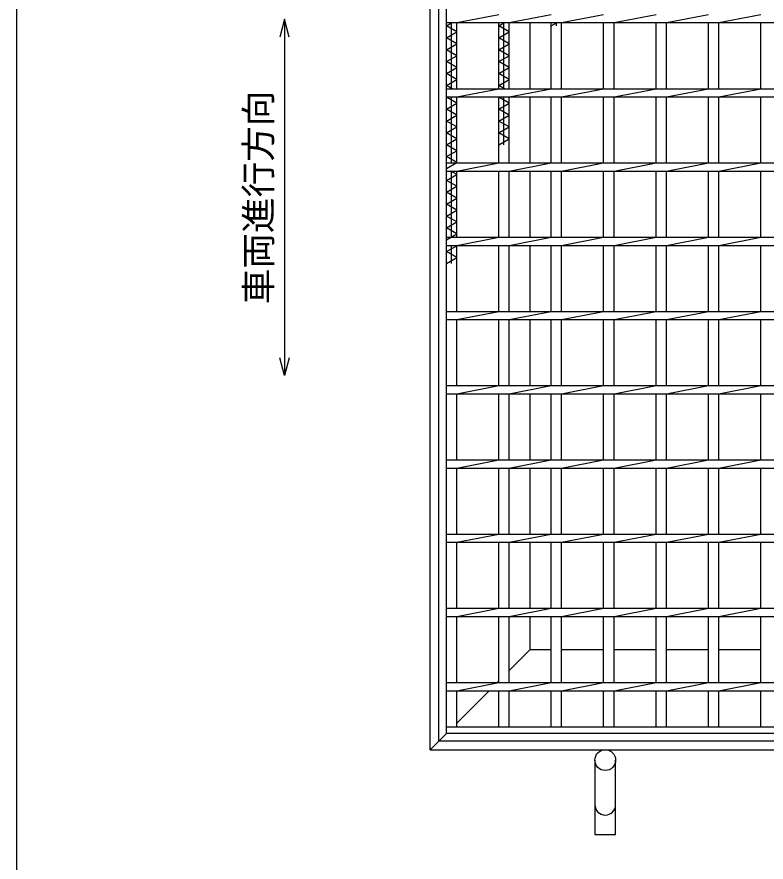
# Model space of a CAD drawing. Units: millimetres, scale not verified. Extents: x -1456 to 1385, y -1026 to 843.
# Drawn here: x -1383 to -879, y -320 to 249 of the extents above; entities that cross this region are included whole.
import ezdxf
from ezdxf.enums import TextEntityAlignment as Align

# ---------------------------------------------------------------- set-up
doc = ezdxf.new("R2010")
doc.units = ezdxf.units.MM
doc.header["$LTSCALE"] = 8
for name, color, linetype, lineweight in [('0_2', 150, 'Continuous', 25), ('16', 3, 'Continuous', 25), ('19', 6, 'Continuous', 25), ('22', 4, 'Continuous', 25)]:
    doc.layers.add(name, color=color, linetype=linetype, lineweight=lineweight)
doc.styles.add('ベクトル', font='')
doc.styles.get('ベクトル').set_extended_font_data('ベクトル')

msp = doc.modelspace()

# ---------------------------------------------------------------- linework, layer by layer
at = {"layer": '0_2'}
msp.add_line((-1383.2, -917.2), (-1383.2, 842.8), dxfattribs=at)
at = {"layer": '16'}
for p, q in [((-1094, -229), (-1094, 475)), ((-1094, 245.25), (-1094, 250.75)), ((-1087, 245.25), (-1058.7, 250.75)), ((-1051.7, 245.25), (-1023.4, 250.75)), ((-1016.4, 245.25), (-988.1, 250.75)), ((-981.1, 245.25), (-952.8, 250.75)), ((-945.8, 245.25), (-917.5, 250.75)), ((-910.5, 245.25), (-882.2, 250.75)), ((-1094, 245.25), (-381, 245.25)), ((-1094, 243), (-1090.062, 245.25)), ((-1090.5, 200.75), (-1090.5, 245.25)), ((-1087, 200.75), (-1087, 245.25)), ((-1058.7, 200.75), (-1058.7, 245.25)), ((-1058.7, 243), (-1054.763, 245.25)), ((-1055.2, 200.75), (-1055.2, 245.25)), ((-1051.7, 200.75), (-1051.7, 245.25)), ((-1023.4, 200.75), (-1023.4, 245.25)), ((-1023.4, 243), (-1019.462, 245.25)), ((-1019.9, 243), (-1019.9, 245.25)), ((-1016.4, 200.75), (-1016.4, 245.25)), ((-988.1, 200.75), (-988.1, 245.25)), ((-981.1, 200.75), (-981.1, 245.25)), ((-952.8, 200.75), (-952.8, 245.25)), ((-945.8, 200.75), (-945.8, 245.25)), ((-917.5, 200.75), (-917.5, 245.25)), ((-910.5, 200.75), (-910.5, 245.25)), ((-882.2, 200.75), (-882.2, 245.25)), ((-1087, 239), (-1094, 243)), ((-1051.7, 239), (-1058.7, 243)), ((-1094, 235), (-1087, 239)), ((-1087, 231), (-1094, 235)), ((-1058.7, 235), (-1051.7, 239)), ((-1051.7, 231), (-1058.7, 235)), ((-1094, 227), (-1087, 231)), ((-1058.7, 227), (-1051.7, 231)), ((-1087, 223), (-1094, 227)), ((-1094, 219), (-1087, 223)), ((-1051.7, 223), (-1058.7, 227)), ((-1058.7, 219), (-1051.7, 223)), ((-1087, 215), (-1094, 219)), ((-1051.7, 215), (-1058.7, 219)), ((-1094, 211), (-1087, 215)), ((-1087, 207), (-1094, 211)), ((-1058.7, 211), (-1051.7, 215)), ((-1051.7, 207), (-1058.7, 211)), ((-1094, 203), (-1087, 207)), ((-1058.7, 203), (-1051.7, 207)), ((-1090.062, 200.75), (-1094, 203)), ((-1094, 200.75), (-381, 200.75)), ((-1094, 195.25), (-1094, 200.75)), ((-1087, 195.25), (-1058.7, 200.75)), ((-1054.763, 200.75), (-1058.7, 203)), ((-1051.7, 195.25), (-1023.4, 200.75)), ((-1016.4, 195.25), (-988.1, 200.75)), ((-981.1, 195.25), (-952.8, 200.75)), ((-945.8, 195.25), (-917.5, 200.75)), ((-910.5, 195.25), (-882.2, 200.75)), ((-1094, 195.25), (-381, 195.25)), ((-1094, 195), (-1093.562, 195.25)), ((-1087, 191), (-1094, 195)), ((-1090.5, 150.75), (-1090.5, 195.25)), ((-1087, 150.75), (-1087, 195.25)), ((-1058.7, 150.75), (-1058.7, 195.25)), ((-1058.7, 195), (-1058.263, 195.25)), ((-1051.7, 191), (-1058.7, 195)), ((-1055.2, 163), (-1055.2, 195.25)), ((-1051.7, 150.75), (-1051.7, 195.25)), ((-1023.4, 150.75), (-1023.4, 195.25)), ((-1016.4, 150.75), (-1016.4, 195.25)), ((-988.1, 150.75), (-988.1, 195.25)), ((-981.1, 150.75), (-981.1, 195.25)), ((-952.8, 150.75), (-952.8, 195.25)), ((-945.8, 150.75), (-945.8, 195.25)), ((-917.5, 150.75), (-917.5, 195.25)), ((-910.5, 150.75), (-910.5, 195.25)), ((-882.2, 150.75), (-882.2, 195.25)), ((-1094, 187), (-1087, 191)), ((-1058.7, 187), (-1051.7, 191)), ((-1087, 183), (-1094, 187)), ((-1094, 179), (-1087, 183)), ((-1051.7, 183), (-1058.7, 187)), ((-1058.7, 179), (-1051.7, 183)), ((-1087, 175), (-1094, 179)), ((-1051.7, 175), (-1058.7, 179)), ((-1094, 171), (-1087, 175)), ((-1087, 167), (-1094, 171)), ((-1058.7, 171), (-1051.7, 175)), ((-1051.7, 167), (-1058.7, 171)), ((-1094, 163), (-1087, 167)), ((-1058.7, 163), (-1051.7, 167)), ((-1087, 159), (-1094, 163)), ((-1094, 155), (-1087, 159)), ((-1087, 151), (-1094, 155)), ((-1094, 147), (-1087, 151)), ((-1094, 150.75), (-381, 150.75)), ((-1094, 145.25), (-1094, 150.75)), ((-1087, 145.25), (-1058.7, 150.75)), ((-1051.7, 145.25), (-1023.4, 150.75)), ((-1016.4, 145.25), (-988.1, 150.75)), ((-981.1, 145.25), (-952.8, 150.75)), ((-945.8, 145.25), (-917.5, 150.75)), ((-910.5, 145.25), (-882.2, 150.75)), ((-1094, 145.25), (-381, 145.25)), ((-1094, 139), (-1087, 143)), ((-1087, 143), (-1090.938, 145.25)), ((-1090.5, 100.75), (-1090.5, 145.25)), ((-1087, 100.75), (-1087, 145.25)), ((-1058.7, 100.75), (-1058.7, 145.25)), ((-1051.7, 100.75), (-1051.7, 145.25)), ((-1023.4, 100.75), (-1023.4, 145.25)), ((-1016.4, 100.75), (-1016.4, 145.25)), ((-988.1, 100.75), (-988.1, 145.25)), ((-981.1, 100.75), (-981.1, 145.25)), ((-952.8, 100.75), (-952.8, 145.25)), ((-945.8, 100.75), (-945.8, 145.25)), ((-917.5, 100.75), (-917.5, 145.25)), ((-910.5, 100.75), (-910.5, 145.25)), ((-882.2, 100.75), (-882.2, 145.25)), ((-1087, 135), (-1094, 139)), ((-1094, 131), (-1087, 135)), ((-1087, 127), (-1094, 131)), ((-1094, 123), (-1087, 127)), ((-1087, 119), (-1094, 123)), ((-1094, 115), (-1087, 119)), ((-1087, 111), (-1094, 115)), ((-1094, 107), (-1087, 111)), ((-1087, 103), (-1094, 107)), ((-1094, 99), (-1087, 103)), ((-1094, 100.75), (-381, 100.75)), ((-1094, 95.25), (-1094, 100.75)), ((-1087, 95.25), (-1058.7, 100.75)), ((-1051.7, 95.25), (-1023.4, 100.75)), ((-1016.4, 95.25), (-988.1, 100.75)), ((-981.1, 95.25), (-952.8, 100.75)), ((-945.8, 95.25), (-917.5, 100.75)), ((-910.5, 95.25), (-882.2, 100.75)), ((-1094, 95.25), (-381, 95.25)), ((-1094, 91), (-1087, 95)), ((-1090.5, 83), (-1090.5, 95.25)), ((-1087, 95), (-1087.438, 95.25)), ((-1087, 50.75), (-1087, 95.25)), ((-1058.7, 50.75), (-1058.7, 95.25)), ((-1051.7, 50.75), (-1051.7, 95.25)), ((-1023.4, 50.75), (-1023.4, 95.25)), ((-1016.4, 50.75), (-1016.4, 95.25)), ((-988.1, 50.75), (-988.1, 95.25)), ((-981.1, 50.75), (-981.1, 95.25)), ((-952.8, 50.75), (-952.8, 95.25)), ((-945.8, 50.75), (-945.8, 95.25)), ((-917.5, 50.75), (-917.5, 95.25)), ((-910.5, 50.75), (-910.5, 95.25)), ((-882.2, 50.75), (-882.2, 95.25)), ((-1087, 87), (-1094, 91)), ((-1094, 83), (-1087, 87)), ((-1094, 50.75), (-381, 50.75)), ((-1094, 45.25), (-1094, 50.75)), ((-1087, 45.25), (-1058.7, 50.75)), ((-1051.7, 45.25), (-1023.4, 50.75)), ((-1016.4, 45.25), (-988.1, 50.75)), ((-981.1, 45.25), (-952.8, 50.75)), ((-945.8, 45.25), (-917.5, 50.75)), ((-910.5, 45.25), (-882.2, 50.75)), ((-1094, 45.25), (-381, 45.25)), ((-1087, 0.75), (-1087, 45.25)), ((-1058.7, 0.75), (-1058.7, 45.25)), ((-1051.7, 0.75), (-1051.7, 45.25)), ((-1023.4, 0.75), (-1023.4, 45.25)), ((-1016.4, 0.75), (-1016.4, 45.25)), ((-988.1, 0.75), (-988.1, 45.25)), ((-981.1, 0.75), (-981.1, 45.25)), ((-952.8, 0.75), (-952.8, 45.25)), ((-945.8, 0.75), (-945.8, 45.25)), ((-917.5, 0.75), (-917.5, 45.25)), ((-910.5, 0.75), (-910.5, 45.25)), ((-882.2, 0.75), (-882.2, 45.25)), ((-1094, 0.75), (-381, 0.75)), ((-1094, -4.75), (-1094, 0.75)), ((-1087, -4.75), (-1058.7, 0.75)), ((-1051.7, -4.75), (-1023.4, 0.75)), ((-1016.4, -4.75), (-988.1, 0.75)), ((-981.1, -4.75), (-952.8, 0.75)), ((-945.8, -4.75), (-917.5, 0.75)), ((-910.5, -4.75), (-882.2, 0.75)), ((-1094, -4.75), (-381, -4.75)), ((-1087, -49.25), (-1087, -4.75)), ((-1058.7, -49.25), (-1058.7, -4.75)), ((-1051.7, -49.25), (-1051.7, -4.75)), ((-1023.4, -49.25), (-1023.4, -4.75)), ((-1016.4, -49.25), (-1016.4, -4.75)), ((-988.1, -49.25), (-988.1, -4.75)), ((-981.1, -49.25), (-981.1, -4.75)), ((-952.8, -49.25), (-952.8, -4.75)), ((-945.8, -49.25), (-945.8, -4.75)), ((-917.5, -49.25), (-917.5, -4.75)), ((-910.5, -49.25), (-910.5, -4.75)), ((-882.2, -49.25), (-882.2, -4.75)), ((-1094, -49.25), (-381, -49.25)), ((-1094, -54.75), (-1094, -49.25)), ((-1087, -54.75), (-1058.7, -49.25)), ((-1051.7, -54.75), (-1023.4, -49.25)), ((-1016.4, -54.75), (-988.1, -49.25)), ((-981.1, -54.75), (-952.8, -49.25)), ((-945.8, -54.75), (-917.5, -49.25)), ((-910.5, -54.75), (-882.2, -49.25)), ((-1094, -54.75), (-381, -54.75)), ((-1087, -99.25), (-1087, -54.75)), ((-1058.7, -99.25), (-1058.7, -54.75)), ((-1051.7, -99.25), (-1051.7, -54.75)), ((-1023.4, -99.25), (-1023.4, -54.75)), ((-1016.4, -99.25), (-1016.4, -54.75)), ((-988.1, -99.25), (-988.1, -54.75)), ((-981.1, -99.25), (-981.1, -54.75)), ((-952.8, -99.25), (-952.8, -54.75)), ((-945.8, -99.25), (-945.8, -54.75)), ((-917.5, -99.25), (-917.5, -54.75)), ((-910.5, -99.25), (-910.5, -54.75)), ((-882.2, -99.25), (-882.2, -54.75)), ((-1094, -99.25), (-381, -99.25)), ((-1094, -104.75), (-1094, -99.25)), ((-1087, -104.75), (-1058.7, -99.25)), ((-1051.7, -104.75), (-1023.4, -99.25)), ((-1016.4, -104.75), (-988.1, -99.25)), ((-981.1, -104.75), (-952.8, -99.25)), ((-945.8, -104.75), (-917.5, -99.25)), ((-910.5, -104.75), (-882.2, -99.25)), ((-1094, -104.75), (-381, -104.75)), ((-1087, -149.25), (-1087, -104.75)), ((-1058.7, -149.25), (-1058.7, -104.75)), ((-1051.7, -149.25), (-1051.7, -104.75)), ((-1023.4, -149.25), (-1023.4, -104.75)), ((-1016.4, -149.25), (-1016.4, -104.75)), ((-988.1, -149.25), (-988.1, -104.75)), ((-981.1, -149.25), (-981.1, -104.75)), ((-952.8, -149.25), (-952.8, -104.75)), ((-945.8, -149.25), (-945.8, -104.75)), ((-917.5, -149.25), (-917.5, -104.75)), ((-910.5, -149.25), (-910.5, -104.75)), ((-882.2, -149.25), (-882.2, -104.75)), ((-1094, -149.25), (-381, -149.25)), ((-1094, -154.75), (-1094, -149.25)), ((-1087, -154.75), (-1058.7, -149.25)), ((-1051.7, -154.75), (-1023.4, -149.25)), ((-1016.4, -154.75), (-988.1, -149.25)), ((-981.1, -154.75), (-952.8, -149.25)), ((-945.8, -154.75), (-917.5, -149.25)), ((-910.5, -154.75), (-882.2, -149.25)), ((-1094, -154.75), (-381, -154.75)), ((-1087, -199.25), (-1087, -154.75)), ((-1058.7, -199.25), (-1058.7, -154.75)), ((-1051.7, -199.25), (-1051.7, -154.75)), ((-1023.4, -199.25), (-1023.4, -154.75)), ((-1016.4, -199.25), (-1016.4, -154.75)), ((-988.1, -199.25), (-988.1, -154.75)), ((-981.1, -199.25), (-981.1, -154.75)), ((-952.8, -199.25), (-952.8, -154.75)), ((-945.8, -199.25), (-945.8, -154.75)), ((-917.5, -199.25), (-917.5, -154.75)), ((-910.5, -199.25), (-910.5, -154.75)), ((-882.2, -199.25), (-882.2, -154.75)), ((-1094, -199.25), (-381, -199.25)), ((-1094, -204.75), (-1094, -199.25)), ((-1087, -204.75), (-1058.7, -199.25)), ((-1051.7, -204.75), (-1023.4, -199.25)), ((-1016.4, -204.75), (-988.1, -199.25)), ((-981.1, -204.75), (-952.8, -199.25)), ((-945.8, -204.75), (-917.5, -199.25)), ((-910.5, -204.75), (-882.2, -199.25)), ((-1094, -204.75), (-381, -204.75)), ((-1087, -229), (-1087, -204.75)), ((-1058.7, -229), (-1058.7, -204.75)), ((-1051.7, -229), (-1051.7, -204.75)), ((-1023.4, -229), (-1023.4, -204.75)), ((-1016.4, -229), (-1016.4, -204.75)), ((-988.1, -229), (-988.1, -204.75)), ((-981.1, -229), (-981.1, -204.75)), ((-952.8, -229), (-952.8, -204.75)), ((-945.8, -229), (-945.8, -204.75)), ((-917.5, -229), (-917.5, -204.75)), ((-910.5, -229), (-910.5, -204.75)), ((-882.2, -229), (-882.2, -204.75)), ((-1094, -229), (-381, -229)), ((-1094, -233.5), (-1094, -229)), ((-1094, -229), (-1087, -229)), ((-1058.7, -229), (-1051.7, -229)), ((-1023.4, -229), (-1016.4, -229)), ((-988.1, -229), (-981.1, -229)), ((-952.8, -229), (-945.8, -229)), ((-917.5, -229), (-910.5, -229)), ((-882.2, -229), (-875.2, -229)), ((-381, -233.5), (-1094, -233.5))]:
    msp.add_line(p, q, dxfattribs=at)
at = {"layer": '19'}
for p, q in [((-1105, -244.5), (-1105, 490.5)), ((-1099, -238.5), (-1099, 484.5)), ((-1037.5, 200.75), (-1037.5, 245.25)), ((-1037.5, 150.75), (-1037.5, 195.25)), ((-1037.5, 100.75), (-1037.5, 145.25)), ((-1037.5, 50.75), (-1037.5, 95.25)), ((-1037.5, 0.75), (-1037.5, 45.25)), ((-1037.5, -49.25), (-1037.5, -4.75)), ((-1037.5, -99.25), (-1037.5, -54.75)), ((-1037.5, -149.25), (-1037.5, -104.75)), ((-1037.5, -177), (-1037.5, -154.75)), ((-1051.7, -191.2), (-1037.5, -177)), ((-1037.5, -177), (-1023.4, -177)), ((-1016.4, -177), (-988.1, -177)), ((-981.1, -177), (-952.8, -177)), ((-945.8, -177), (-917.5, -177)), ((-910.5, -177), (-882.2, -177)), ((-1059.75, -199.25), (-1058.7, -198.2)), ((-1087, -226.5), (-1065.25, -204.75)), ((-1105, -244.5), (-1094, -233.5)), ((-1099, -238.5), (-376, -238.5)), ((-1105, -244.5), (-370, -244.5)), ((-994, -251.5), (-994, -301.5)), ((-980, -301.5), (-980, -251.5)), ((-994, -301.5), (-980, -301.5))]:
    msp.add_line(p, q, dxfattribs=at)
msp.add_circle((-987, -251.5), 7, dxfattribs=at)
msp.add_arc((-987, -281.5), 7, 180, 0, dxfattribs=at)
at = {"layer": '22'}
for p, q in [((-1203, 247.5), (-1206.2, 235.5)), ((-1199.8, 235.5), (-1203, 247.5)), ((-1203, 247.5), (-1203, 7.5)), ((-1203, 7.5), (-1206.2, 19.5)), ((-1199.8, 19.5), (-1203, 7.5))]:
    msp.add_line(p, q, dxfattribs=at)

# ---------------------------------------------------------------- texts
at = {"layer": '22', "color": 2, "style": 'ベクトル'}
msp.add_text('車両進行方向', height=17.6, rotation=90, dxfattribs=at).set_placement((-1220.6, 55.5), align=Align.MIDDLE_LEFT)

doc.saveas('drawing.dxf')
